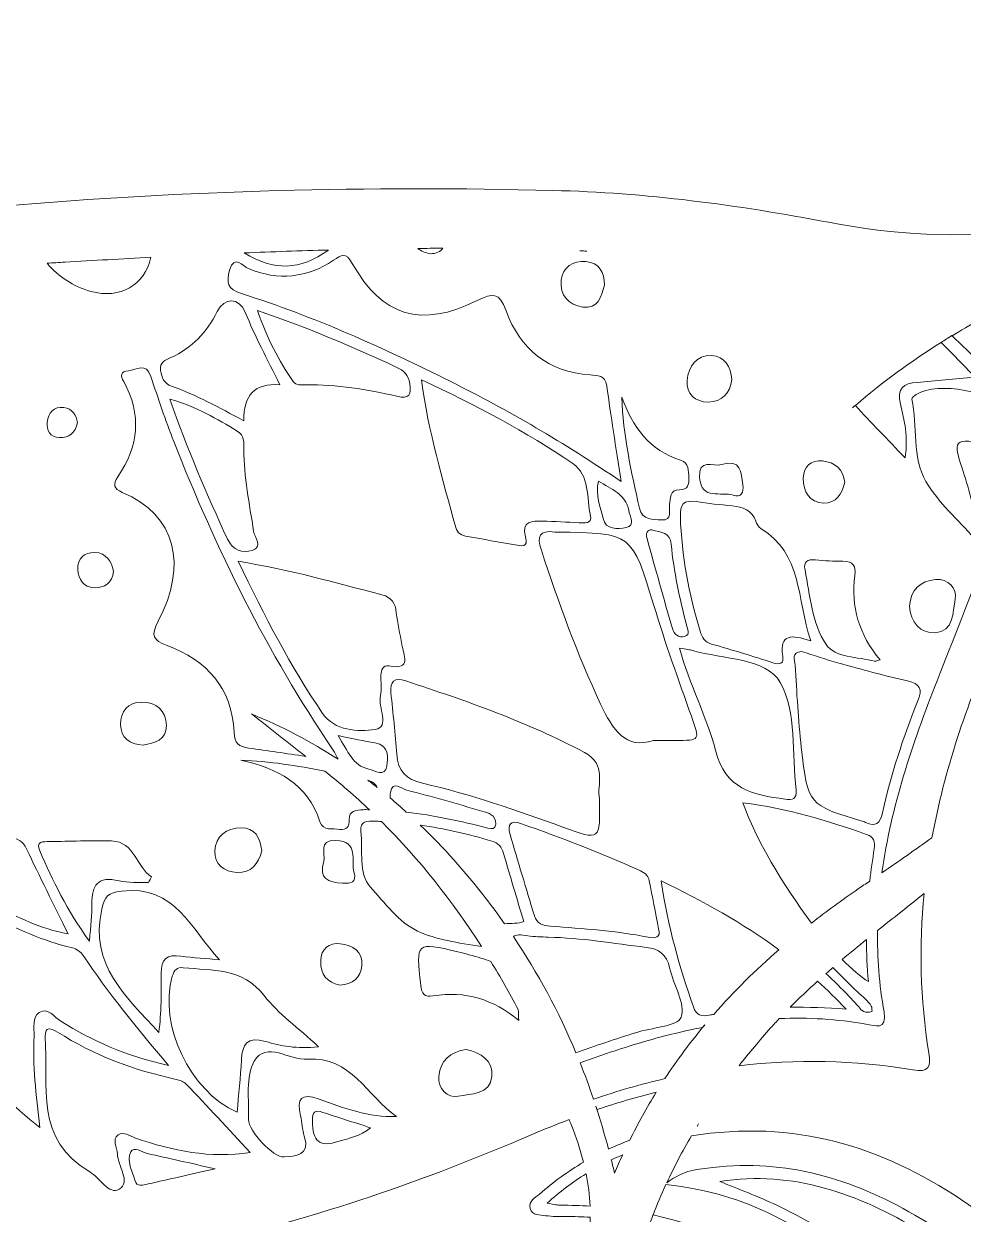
# Model space of a CAD drawing. Extents: x 196 to 3823, y -5725 to -331.
# Drawn here: x 611.5 to 823.3, y -2619.2 to -2350.9 of the extents above; entities that cross this region are included whole.
import ezdxf

# ---------------------------------------------------------------- set-up
doc = ezdxf.new("R2010")
doc.units = 0
doc.header["$MEASUREMENT"] = 0
doc.layers.add('Layer 1', color=7, linetype='Continuous')

# ---------------------------------------------------------------- blocks, each defined once
blk = doc.blocks.new('block 2')
at = {"layer": 'Layer 1', "lineweight": 0}
for points, knots in [([(1782.21, -2661.74), (1778.62, -2651.94), (1772.08, -2644.26), (1764.45, -2637.5), (1753.49, -2627.77), (1741.06, -2619.97), (1729.31, -2611.28), (1716.54, -2601.82), (1703.91, -2592.19), (1690.73, -2583.27), (1669.44, -2568.87), (1649.89, -2552.15), (1629.93, -2536.03), (1614.23, -2523.34), (1599.61, -2509.29), (1584.56, -2495.8), (1559.73, -2473.53), (1534.69, -2451.53), (1506.82, -2433.03), (1480.33, -2415.45), (1451.94, -2402.34), (1420.65, -2395.85), (1398.49, -2391.28), (1376.01, -2389.99), (1353.51, -2388.98), (1301.9, -2386.65), (1250.47, -2387.48), (1199.41, -2396.71), (1186.01, -2399.14), (1172.36, -2399.3), (1158.78, -2397.41), (1142.91, -2395.19), (1128.59, -2388.51), (1114.77, -2380.99), (1084.4, -2364.45), (1052.73, -2353.13), (1017.67, -2351.89), (988.77, -2350.86), (960.42, -2353.4), (932.48, -2360.7), (913.22, -2365.73), (895.95, -2375.5), (878.46, -2384.52), (851.19, -2398.56), (822.76, -2401.32), (792.99, -2395.61), (772.47, -2391.67), (751.73, -2388.93), (730.85, -2388.42), (689.4, -2387.41), (647.97, -2388.37), (606.61, -2392), (566.26, -2395.55), (529.57, -2408.93), (495.9, -2431.27), (467.9, -2449.87), (442.56, -2471.74), (417.55, -2494.05), (402.59, -2507.41), (388.11, -2521.38), (372.54, -2533.98), (361.39, -2542.99), (350.67, -2552.53), (338.94, -2560.93), (324.3, -2571.42), (310.09, -2582.53), (295.39, -2592.95), (285.33, -2600.1), (275.52, -2607.59), (265.46, -2614.75), (255.29, -2621.99), (245.76, -2630.15), (236.02, -2637.99), (230.18, -2642.7), (224.88, -2648.01), (221.16, -2654.58), (211.5, -2671.59), (213.55, -2690.66), (233.28, -2701.18), (240.5, -2705.05), (248.11, -2707.77), (256.11, -2709.39), (259.7, -2710.11), (261.43, -2711.43), (260.96, -2715.55), (260.46, -2720.14), (260.41, -2724.87), (261.5, -2729.43), (269.43, -2762.49), (289.51, -2783.9), (322.55, -2792.77), (326.07, -2793.71), (329.6, -2794.58), (333.16, -2795.32), (347.93, -2798.34), (356.26, -2807.78), (360.37, -2821.85), (364.66, -2836.53), (372.95, -2848.77), (384.17, -2859.08), (402.93, -2876.34), (423.7, -2890.84), (445.45, -2903.99), (456, -2910.39), (467.26, -2915.2), (479.4, -2917.71), (486.9, -2919.27), (494.59, -2920.41), (502.09, -2918.62), (511.41, -2916.39), (520.46, -2913.1), (529.39, -2909.5), (542.86, -2904.05), (555.02, -2906.11), (565.46, -2916.46), (573.71, -2924.65), (580.46, -2934.17), (586.98, -2943.68), (593.37, -2952.99), (601.26, -2960.59), (609.49, -2967.99), (613.24, -2971.37), (616.39, -2975.34), (621.33, -2977.54), (632.81, -2982.65), (644.17, -2988.07), (655.3, -2993.88), (666.98, -2999.96), (677.65, -3007.82), (686.2, -3017.72), (695.39, -3028.34), (705.34, -3037.66), (717.73, -3044.25), (721.38, -3046.19), (725.13, -3048.01), (728.94, -3049.61), (731.11, -3050.51), (731.73, -3051.3), (730.42, -3053.55), (728.03, -3057.71), (725.94, -3062.05), (723.74, -3066.32), (683.22, -3145.25), (659.49, -3228.61), (656.93, -3317.64), (656.07, -3347.31), (659.64, -3376.22), (671.16, -3403.75), (699.29, -3470.96), (752.94, -3509.02), (819.29, -3532.08), (828.26, -3535.2), (838.01, -3535.16), (846.76, -3529.89), (855.38, -3524.69), (857.23, -3514.13), (851.03, -3506.24), (848.73, -3503.32), (845.77, -3501.19), (842.64, -3499.3), (831.42, -3492.51), (820.75, -3484.91), (810.34, -3476.95), (768.62, -3445.04), (747.74, -3402.9), (748.32, -3350.32), (748.53, -3330.71), (750.86, -3311.31), (754.65, -3292.08), (763.74, -3245.95), (781.35, -3203.07), (804.21, -3162.18), (820.19, -3133.6), (839.36, -3107.14), (858.22, -3080.47), (863.74, -3072.67), (869.1, -3064.75), (875.24, -3055.85), (877.71, -3068.85), (880.09, -3080.64), (882.17, -3092.48), (886.21, -3115.47), (889.59, -3138.56), (892.46, -3161.74), (895.17, -3183.77), (897.49, -3205.84), (899.04, -3227.98), (901.1, -3257.46), (900.26, -3287.02), (900.1, -3316.52), (900, -3335.83), (900.15, -3355.17), (899.44, -3374.49), (899.18, -3381.53), (899.78, -3388.61), (899.76, -3395.7), (899.7, -3416.24), (900.53, -3436.81), (901.47, -3457.35), (902.96, -3490.15), (905.73, -3522.85), (910.12, -3555.4), (913.43, -3580.05), (917.9, -3604.44), (926.9, -3627.78), (943.65, -3671.22), (990.36, -3696.79), (1034.47, -3685.77), (1073.23, -3676.09), (1095.75, -3649.68), (1105.44, -3612.06), (1114, -3578.85), (1115.04, -3544.59), (1117.56, -3510.57), (1119.1, -3489.74), (1120.85, -3468.93), (1122.22, -3448.09), (1122.94, -3437.17), (1124.53, -3426.14), (1119.51, -3415.6), (1116.18, -3408.6), (1111.3, -3403.32), (1103.57, -3402.03), (1099.99, -3401.42), (1099.15, -3400.34), (1099.62, -3397.12), (1101.96, -3381.19), (1102.36, -3365.09), (1103.88, -3349.09), (1106.05, -3326.33), (1108.54, -3303.61), (1110.53, -3280.83), (1112.51, -3258.06), (1114.1, -3235.25), (1115.78, -3212.44), (1118.43, -3176.24), (1120.87, -3140.01), (1123.64, -3103.82), (1124.83, -3088.47), (1126.64, -3073.17), (1128.32, -3056.3), (1134.61, -3065.34), (1139.89, -3073.13), (1145.4, -3080.77), (1176.11, -3123.39), (1204.16, -3167.59), (1223.36, -3216.76), (1242.95, -3266.94), (1255.21, -3318.53), (1250.51, -3372.95), (1248.82, -3392.49), (1243.38, -3411.04), (1233.46, -3428.05), (1217.7, -3455.08), (1194.96, -3475.1), (1168.88, -3491.7), (1163.02, -3495.44), (1156.92, -3498.85), (1151.75, -3503.6), (1141.57, -3512.96), (1144.32, -3526.97), (1157.29, -3531.72), (1165.58, -3534.75), (1174.07, -3534.47), (1182.2, -3531.74), (1227.41, -3516.56), (1266.99, -3492.7), (1297.7, -3455.51), (1322.72, -3425.21), (1337.98, -3390.63), (1342.26, -3351.52), (1344.69, -3329.38), (1343.98, -3307.18), (1341.75, -3285), (1338.71, -3254.78), (1333.16, -3225.01), (1325.89, -3195.57), (1313.69, -3146.25), (1294.44, -3099.67), (1270.57, -3054.93), (1268.85, -3051.69), (1269.24, -3050.75), (1272.6, -3049.62), (1286.61, -3044.9), (1298.58, -3036.92), (1309.21, -3026.63), (1313.24, -3022.72), (1316.74, -3018.29), (1320.84, -3014.61), (1327.13, -3008.99), (1333.34, -3003.27), (1339.56, -2997.55), (1344.33, -2993.15), (1349.63, -2989.22), (1356.21, -2988.13), (1367.28, -2986.31), (1376.76, -2981.62), (1385.67, -2974.78), (1395.64, -2967.13), (1404.97, -2958.94), (1411.29, -2948.1), (1417.58, -2937.31), (1424.76, -2927.24), (1433.33, -2918.25), (1437.45, -2913.93), (1441.82, -2909.77), (1448.13, -2907.84), (1458.45, -2904.66), (1467.51, -2907.82), (1476.4, -2911.99), (1496.76, -2921.57), (1516.98, -2921.18), (1537.49, -2912.53), (1556.01, -2904.71), (1572.02, -2892.85), (1588.35, -2881.52), (1613.48, -2864.11), (1635.15, -2843.96), (1643.54, -2812.92), (1645.58, -2805.34), (1651.59, -2800.41), (1659.06, -2797.91), (1665.96, -2795.61), (1672.94, -2793.36), (1680.05, -2791.88), (1718.3, -2783.94), (1740.52, -2742.95), (1740.34, -2715.43), (1740.32, -2711.57), (1741.79, -2710.31), (1745.2, -2709.56), (1755.19, -2707.34), (1764.42, -2703.38), (1772.46, -2696.89), (1783.79, -2687.74), (1787.21, -2675.39), (1782.21, -2661.74)], [0, 0, 0, 0, 1, 1, 1, 2, 2, 2, 3, 3, 3, 4, 4, 4, 5, 5, 5, 6, 6, 6, 7, 7, 7, 8, 8, 8, 9, 9, 9, 10, 10, 10, 11, 11, 11, 12, 12, 12, 13, 13, 13, 14, 14, 14, 15, 15, 15, 16, 16, 16, 17, 17, 17, 18, 18, 18, 19, 19, 19, 20, 20, 20, 21, 21, 21, 22, 22, 22, 23, 23, 23, 24, 24, 24, 25, 25, 25, 26, 26, 26, 27, 27, 27, 28, 28, 28, 29, 29, 29, 30, 30, 30, 31, 31, 31, 32, 32, 32, 33, 33, 33, 34, 34, 34, 35, 35, 35, 36, 36, 36, 37, 37, 37, 38, 38, 38, 39, 39, 39, 40, 40, 40, 41, 41, 41, 42, 42, 42, 43, 43, 43, 44, 44, 44, 45, 45, 45, 46, 46, 46, 47, 47, 47, 48, 48, 48, 49, 49, 49, 50, 50, 50, 51, 51, 51, 52, 52, 52, 53, 53, 53, 54, 54, 54, 55, 55, 55, 56, 56, 56, 57, 57, 57, 58, 58, 58, 59, 59, 59, 60, 60, 60, 61, 61, 61, 62, 62, 62, 63, 63, 63, 64, 64, 64, 65, 65, 65, 66, 66, 66, 67, 67, 67, 68, 68, 68, 69, 69, 69, 70, 70, 70, 71, 71, 71, 72, 72, 72, 73, 73, 73, 74, 74, 74, 75, 75, 75, 76, 76, 76, 77, 77, 77, 78, 78, 78, 79, 79, 79, 80, 80, 80, 81, 81, 81, 82, 82, 82, 83, 83, 83, 84, 84, 84, 85, 85, 85, 86, 86, 86, 87, 87, 87, 88, 88, 88, 89, 89, 89, 90, 90, 90, 91, 91, 91, 92, 92, 92, 93, 93, 93, 94, 94, 94, 95, 95, 95, 96, 96, 96, 97, 97, 97, 98, 98, 98, 99, 99, 99, 100, 100, 100, 101, 101, 101, 102, 102, 102, 103, 103, 103, 104, 104, 104, 105, 105, 105, 106, 106, 106, 107, 107, 107, 108, 108, 108, 109, 109, 109, 110, 110, 110, 111, 111, 111, 112, 112, 112, 112]), ([(620.79, -2404.59), (627.24, -2404.21), (633.71, -2403.84), (640.17, -2403.5), (638.83, -2409.76), (633.27, -2413), (626.62, -2411.17), (622.67, -2410.08), (619.44, -2407.88), (616.79, -2404.84), (618.12, -2404.75), (619.46, -2404.66), (620.79, -2404.59)], [0, 0, 0, 0, 1, 1, 1, 2, 2, 2, 3, 3, 3, 4, 4, 4, 4]), ([(657.94, -2406.42), (659.02, -2402.66), (660.91, -2405.53), (662.18, -2406.05), (668.96, -2408.83), (675.34, -2408.14), (681.39, -2404.17), (683.15, -2403.01), (684.11, -2402.24), (685.61, -2404.89), (692.34, -2416.87), (701.1, -2419.51), (713.76, -2413.25), (717.32, -2411.49), (718.74, -2411.33), (720.27, -2415.53), (723.42, -2424.18), (729.76, -2429.31), (739.22, -2430.02), (740.93, -2430.16), (742.64, -2429.95), (742.98, -2432.48), (743.9, -2439.28), (745, -2446.05), (746.21, -2454.04), (733.26, -2445.24), (720.78, -2437.98), (707.83, -2431.51), (692.54, -2423.86), (676.98, -2416.85), (660.66, -2411.69), (657.43, -2410.67), (657.16, -2409.1), (657.94, -2406.42)], [0, 0, 0, 0, 1, 1, 1, 2, 2, 2, 3, 3, 3, 4, 4, 4, 5, 5, 5, 6, 6, 6, 7, 7, 7, 8, 8, 8, 9, 9, 9, 10, 10, 10, 11, 11, 11, 11]), ([(680.26, -2401.85), (673.68, -2406.47), (668.04, -2406.63), (661.23, -2402.51), (667.57, -2402.24), (673.92, -2402.02), (680.26, -2401.85)], [0, 0, 0, 0, 1, 1, 1, 2, 2, 2, 2]), ([(706.03, -2401.46), (705.46, -2402.21), (704.56, -2402.67), (703.22, -2402.7), (702.07, -2402.51), (701.08, -2402.12), (700.37, -2401.49), (702.26, -2401.48), (704.14, -2401.46), (706.03, -2401.46)], [0, 0, 0, 0, 1, 1, 1, 2, 2, 2, 3, 3, 3, 3]), ([(737, -2402.03), (737.48, -2402.05), (737.96, -2402.08), (738.45, -2402.1), (737.94, -2402.08), (737.44, -2402.06), (736.94, -2402.04), (736.96, -2402.03), (736.98, -2402.03), (737, -2402.03)], [0, 0, 0, 0, 1, 1, 1, 2, 2, 2, 3, 3, 3, 3]), ([(844.06, -2409.09), (845.4, -2408.49), (846.73, -2407.9), (848.08, -2407.33), (851.78, -2405.78), (855.45, -2404.21), (859.13, -2402.61), (864.01, -2407.99), (868.47, -2413.75), (873.55, -2418.96), (889.57, -2435.44), (907.28, -2449.51), (926.85, -2461.43), (948.85, -2474.83), (970.78, -2488.37), (988.86, -2507.09), (991.98, -2510.33), (994.9, -2513.74), (997.77, -2517.2), (999.35, -2519.11), (1000.51, -2519.44), (1002.21, -2517.3), (1020, -2495), (1043.39, -2479.59), (1067.39, -2465.1), (1087.3, -2453.08), (1106.16, -2439.77), (1122.48, -2423.14), (1128.76, -2416.75), (1134.8, -2410.13), (1140.82, -2403.48), (1141.8, -2403.91), (1142.79, -2404.34), (1143.77, -2404.78), (1147.95, -2406.62), (1152.09, -2408.5), (1156.17, -2410.46), (1157.43, -2415.06), (1158.47, -2419.71), (1159.04, -2424.48), (1161.63, -2446.37), (1170.13, -2466.45), (1177.85, -2486.78), (1183.62, -2501.94), (1190.07, -2516.87), (1193.42, -2532.86), (1194.01, -2535.66), (1194.52, -2538.45), (1194.92, -2541.25), (1191.62, -2538.83), (1188.32, -2536.42), (1185.01, -2534.02), (1184.57, -2533.7), (1184.13, -2533.38), (1183.69, -2533.06), (1181.74, -2522.76), (1178.69, -2512.61), (1174.59, -2502.64), (1163.02, -2474.5), (1152.27, -2446.16), (1146.2, -2416.24), (1146.01, -2415.33), (1145.76, -2414.47), (1144.86, -2414.27), (1143.9, -2414.06), (1143.36, -2414.83), (1142.87, -2415.6), (1134.03, -2429.51), (1121.85, -2440.18), (1109.24, -2450.45), (1090.43, -2465.77), (1069.54, -2478.03), (1049.41, -2491.42), (1029.74, -2504.49), (1012.89, -2520.36), (1001.47, -2541.4), (1001.08, -2542.13), (1000.67, -2542.93), (999.37, -2542.71), (992.38, -2529.59), (983.08, -2518.12), (972.04, -2507.99), (957.69, -2494.8), (940.8, -2485.26), (924.66, -2474.62), (899.96, -2458.31), (875.76, -2441.38), (857.81, -2417.19), (857.06, -2416.18), (856.81, -2414.52), (854.9, -2414.49), (854.67, -2414.88), (854.31, -2415.26), (854.2, -2415.71), (848.27, -2441.12), (841.07, -2466.13), (830.43, -2490.07), (824.01, -2504.53), (819.07, -2519.26), (816.3, -2534.33), (812.58, -2537), (808.82, -2539.61), (805.03, -2542.2), (807.06, -2527.44), (811.86, -2513.13), (817.45, -2498.92), (824.78, -2480.29), (832.47, -2461.78), (837.71, -2442.38), (839.56, -2435.51), (840.52, -2428.49), (841.45, -2421.49), (842.01, -2417.26), (842.93, -2413.15), (844.06, -2409.1), (843.67, -2409.27), (843.28, -2409.43), (842.9, -2409.61), (843.27, -2409.43), (843.67, -2409.27), (844.06, -2409.09)], [0, 0, 0, 0, 1, 1, 1, 2, 2, 2, 3, 3, 3, 4, 4, 4, 5, 5, 5, 6, 6, 6, 7, 7, 7, 8, 8, 8, 9, 9, 9, 10, 10, 10, 11, 11, 11, 12, 12, 12, 13, 13, 13, 14, 14, 14, 15, 15, 15, 16, 16, 16, 17, 17, 17, 18, 18, 18, 19, 19, 19, 20, 20, 20, 21, 21, 21, 22, 22, 22, 23, 23, 23, 24, 24, 24, 25, 25, 25, 26, 26, 26, 27, 27, 27, 28, 28, 28, 29, 29, 29, 30, 30, 30, 31, 31, 31, 32, 32, 32, 33, 33, 33, 34, 34, 34, 35, 35, 35, 36, 36, 36, 37, 37, 37, 38, 38, 38, 39, 39, 39, 40, 40, 40, 40]), ([(732.72, -2408.64), (733.09, -2405.73), (735.35, -2404.21), (738.25, -2404.45), (741.38, -2404.72), (742.46, -2406.95), (742.44, -2409.74), (741.77, -2412.47), (740.93, -2415.18), (737.6, -2414.72), (734.38, -2414.27), (732.3, -2412.02), (732.72, -2408.64)], [0, 0, 0, 0, 1, 1, 1, 2, 2, 2, 3, 3, 3, 4, 4, 4, 4]), ([(644.71, -2426.11), (649.47, -2423.93), (652.81, -2420.41), (655.14, -2415.73), (656.76, -2412.45), (660.05, -2412.44), (661.46, -2415.89), (663.68, -2421.3), (666.42, -2426.46), (669.28, -2432.21), (663.53, -2431.81), (661.06, -2434.62), (661.16, -2440.32), (655.45, -2437.38), (650.4, -2434.45), (644.88, -2432.56), (643.11, -2431.96), (642.67, -2430.59), (642.38, -2429), (642.04, -2427.1), (643.49, -2426.68), (644.71, -2426.11)], [0, 0, 0, 0, 1, 1, 1, 2, 2, 2, 3, 3, 3, 4, 4, 4, 5, 5, 5, 6, 6, 6, 7, 7, 7, 7]), ([(799.01, -2436.86), (799.02, -2436.87), (799.02, -2436.87), (799.03, -2436.88), (805.13, -2431.64), (811.61, -2426.93), (818.39, -2422.67), (819.2, -2422.16), (820, -2421.64), (820.81, -2421.14), (820.82, -2421.15), (820.82, -2421.15), (820.83, -2421.16), (824.8, -2418.74), (828.86, -2416.48), (833.02, -2414.35), (834.6, -2420.66), (835.55, -2427.07), (834.15, -2434.11), (829.47, -2429.56), (825.14, -2425.33), (820.83, -2421.16), (820.02, -2421.65), (819.2, -2422.16), (818.39, -2422.67), (820.79, -2425.12), (823.27, -2427.67), (826, -2430.46), (821.27, -2430.91), (817.13, -2431.34), (812.99, -2431.68), (809.85, -2431.94), (808.35, -2432.99), (809.21, -2436.6), (810.07, -2440.23), (810.99, -2443.95), (810.25, -2448.73), (806.29, -2444.48), (802.48, -2440.74), (799.03, -2436.88), (798.81, -2437.06), (798.58, -2437.25), (798.36, -2437.44), (798.58, -2437.24), (798.79, -2437.05), (799.01, -2436.86)], [0, 0, 0, 0, 1, 1, 1, 2, 2, 2, 3, 3, 3, 4, 4, 4, 5, 5, 5, 6, 6, 6, 7, 7, 7, 8, 8, 8, 9, 9, 9, 10, 10, 10, 11, 11, 11, 12, 12, 12, 13, 13, 13, 14, 14, 14, 15, 15, 15, 15]), ([(695.64, -2434.81), (688.91, -2433.26), (682.1, -2432.14), (675.15, -2432.24), (674.13, -2432.25), (672.96, -2432.44), (672.27, -2431.47), (669.02, -2426.77), (666.37, -2421.78), (664.21, -2415.48), (675.71, -2419.35), (685.63, -2423.73), (695.51, -2428.22), (697.22, -2429), (698.28, -2430.02), (698.56, -2431.99), (698.91, -2434.45), (698.54, -2435.48), (695.64, -2434.81)], [0, 0, 0, 0, 1, 1, 1, 2, 2, 2, 3, 3, 3, 4, 4, 4, 5, 5, 5, 6, 6, 6, 6]), ([(766.62, -2425.66), (769.59, -2425.79), (770.94, -2428.09), (771.2, -2431.07), (770.82, -2434.16), (768.92, -2436.11), (765.85, -2436.12), (762.98, -2436.14), (760.86, -2434.31), (761.12, -2431.23), (761.39, -2428.08), (763.14, -2425.51), (766.62, -2425.66)], [0, 0, 0, 0, 1, 1, 1, 2, 2, 2, 3, 3, 3, 4, 4, 4, 4]), ([(645.36, -2445.01), (654.95, -2469.32), (666.41, -2492.67), (681.15, -2514.33), (681.55, -2514.92), (681.85, -2515.58), (682.4, -2516.65), (676.32, -2512.69), (669.84, -2509.25), (662.88, -2506.43), (666.97, -2509.61), (671, -2512.87), (675.12, -2516), (670.68, -2515.32), (666.5, -2514.68), (662.31, -2514.13), (660.02, -2513.83), (659.05, -2512.99), (658.95, -2510.58), (658.53, -2500.56), (652.85, -2494.36), (643.86, -2490.99), (640.62, -2489.78), (640.15, -2488.77), (641.85, -2485.54), (648.51, -2472.82), (645.9, -2461.61), (633.73, -2456.48), (631.79, -2455.66), (631.58, -2454.67), (632.76, -2452.94), (637.42, -2446.08), (638.21, -2438.92), (634.06, -2431.51), (633.3, -2430.15), (633.35, -2429.25), (635.14, -2429.06), (636.98, -2428.88), (639.13, -2427.06), (640.2, -2430.36), (641.82, -2435.28), (643.47, -2440.19), (645.36, -2445.01)], [0, 0, 0, 0, 1, 1, 1, 2, 2, 2, 3, 3, 3, 4, 4, 4, 5, 5, 5, 6, 6, 6, 7, 7, 7, 8, 8, 8, 9, 9, 9, 10, 10, 10, 11, 11, 11, 12, 12, 12, 13, 13, 13, 14, 14, 14, 14]), ([(736.74, -2463.31), (733.98, -2463.21), (731.23, -2462.99), (728.47, -2462.95), (726.14, -2462.92), (723.68, -2462.9), (724.68, -2466.53), (725.34, -2468.96), (723.67, -2468.56), (722.29, -2468.32), (718.73, -2467.71), (715.17, -2467.02), (711.6, -2466.43), (710.29, -2466.22), (709.29, -2465.73), (708.92, -2464.39), (706.02, -2453.66), (702.81, -2442.99), (701.18, -2431.12), (713.55, -2436.82), (724.77, -2442.82), (735.3, -2449.98), (739.2, -2452.62), (738.41, -2457.74), (739.32, -2461.83), (739.7, -2463.58), (737.9, -2463.35), (736.74, -2463.31)], [0, 0, 0, 0, 1, 1, 1, 2, 2, 2, 3, 3, 3, 4, 4, 4, 5, 5, 5, 6, 6, 6, 7, 7, 7, 8, 8, 8, 9, 9, 9, 9]), ([(834.52, -2444.54), (833.46, -2447.26), (831.32, -2445.91), (829.67, -2445.65), (820.81, -2444.25), (820.85, -2444.19), (823.55, -2452.52), (825.02, -2457.07), (826.46, -2461.64), (825.88, -2466.85), (822.17, -2462.61), (817.7, -2458.8), (814.93, -2454), (811.75, -2448.48), (813.1, -2441.61), (811.78, -2435.45), (811.73, -2435.18), (812.35, -2434.68), (812.75, -2434.43), (817.8, -2431.31), (829.95, -2433.76), (833.83, -2438.36), (835.59, -2440.46), (835.39, -2442.35), (834.52, -2444.54)], [0, 0, 0, 0, 1, 1, 1, 2, 2, 2, 3, 3, 3, 4, 4, 4, 5, 5, 5, 6, 6, 6, 7, 7, 7, 8, 8, 8, 8]), ([(663.36, -2465.22), (663.58, -2466.67), (665.53, -2468.82), (663, -2469.58), (660.92, -2470.2), (658.66, -2469.58), (657.46, -2467), (652.81, -2456.99), (648.49, -2446.87), (644.44, -2435.44), (650.61, -2437.17), (655.12, -2439.96), (659.67, -2442.65), (661.3, -2443.6), (661.18, -2445.2), (661.17, -2446.75), (661.13, -2453), (662.42, -2459.08), (663.36, -2465.22)], [0, 0, 0, 0, 1, 1, 1, 2, 2, 2, 3, 3, 3, 4, 4, 4, 5, 5, 5, 6, 6, 6, 6]), ([(759.64, -2449.25), (761.54, -2449.85), (761.4, -2451.59), (761.48, -2453.14), (761.56, -2454.65), (761.34, -2455.89), (759.37, -2455.91), (757.06, -2455.92), (757.35, -2457.73), (757.12, -2459.24), (756.91, -2460.58), (757.93, -2462.83), (755.33, -2462.69), (753.4, -2462.58), (750.98, -2462.86), (750.35, -2460.04), (748.48, -2451.82), (746.72, -2443.56), (746.34, -2435), (748.86, -2441.67), (752.53, -2447.02), (759.64, -2449.25)], [0, 0, 0, 0, 1, 1, 1, 2, 2, 2, 3, 3, 3, 4, 4, 4, 5, 5, 5, 6, 6, 6, 7, 7, 7, 7]), ([(616.81, -2440.62), (617.05, -2438.58), (618.25, -2437.04), (620.58, -2437.35), (622.54, -2437.6), (623.33, -2439.11), (623.66, -2440.75), (623.11, -2443.08), (621.73, -2444.23), (619.61, -2444.14), (617.48, -2444.06), (616.59, -2442.5), (616.81, -2440.62)], [0, 0, 0, 0, 1, 1, 1, 2, 2, 2, 3, 3, 3, 4, 4, 4, 4]), ([(773.64, -2454.76), (773.92, -2456.6), (773.26, -2457.68), (771.5, -2457.1), (768.78, -2456.21), (764.31, -2458.41), (763.9, -2453.12), (763.54, -2448.67), (767.04, -2450.77), (768.82, -2450.22), (773.34, -2448.81), (773.23, -2451.99), (773.64, -2454.76)], [0, 0, 0, 0, 1, 1, 1, 2, 2, 2, 3, 3, 3, 4, 4, 4, 4]), ([(791.63, -2449.4), (794.41, -2449.67), (796.33, -2451.26), (796.66, -2454.25), (796.03, -2456.82), (794.63, -2458.99), (791.93, -2458.89), (788.7, -2458.78), (787.23, -2456.37), (787.29, -2453.27), (787.34, -2450.56), (789.06, -2449.14), (791.63, -2449.4)], [0, 0, 0, 0, 1, 1, 1, 2, 2, 2, 3, 3, 3, 4, 4, 4, 4]), ([(747.92, -2460.56), (748.13, -2461.82), (749.66, -2463.92), (747.32, -2464.39), (745.52, -2464.75), (742.73, -2465), (742.15, -2462.34), (741.6, -2459.75), (740.34, -2457.16), (741.1, -2453.92), (743.98, -2455.79), (747.27, -2456.83), (747.92, -2460.56)], [0, 0, 0, 0, 1, 1, 1, 2, 2, 2, 3, 3, 3, 4, 4, 4, 4]), ([(776.57, -2462.94), (776.8, -2463.56), (777.19, -2464.3), (777.73, -2464.63), (787.04, -2470.22), (785.8, -2480.41), (788.96, -2489.95), (784.61, -2488.46), (781.85, -2488.41), (782.66, -2493.39), (782.93, -2495.03), (782.04, -2495.39), (780.44, -2494.88), (775.87, -2493.39), (771.25, -2492.01), (766.63, -2490.67), (765.09, -2490.23), (764.42, -2489.16), (764.02, -2487.78), (761.49, -2479.34), (759.86, -2470.75), (759.57, -2461.91), (759.48, -2459.25), (760.26, -2458.07), (763.1, -2458.56), (765.81, -2459.02), (768.57, -2459.22), (771.3, -2459.52), (773.64, -2459.77), (775.66, -2460.44), (776.57, -2462.94)], [0, 0, 0, 0, 1, 1, 1, 2, 2, 2, 3, 3, 3, 4, 4, 4, 5, 5, 5, 6, 6, 6, 7, 7, 7, 8, 8, 8, 9, 9, 9, 10, 10, 10, 10]), ([(753.6, -2482.01), (756.15, -2490.41), (759.13, -2498.67), (762.05, -2506.95), (764, -2512.45), (764.11, -2512.41), (758.34, -2512.38), (757.13, -2512.37), (755.92, -2512.37), (753.54, -2512.37), (747.25, -2514.58), (744.32, -2509.99), (741.59, -2504.18), (736.29, -2492.94), (732.12, -2481.31), (728.23, -2469.53), (727.18, -2466.31), (727.72, -2464.94), (731.25, -2465.43), (731.42, -2465.45), (731.6, -2465.45), (731.77, -2465.45), (748.75, -2465.61), (748.63, -2465.65), (753.6, -2482.01)], [0, 0, 0, 0, 1, 1, 1, 2, 2, 2, 3, 3, 3, 4, 4, 4, 5, 5, 5, 6, 6, 6, 7, 7, 7, 8, 8, 8, 8]), ([(760.53, -2488.95), (759.23, -2489.35), (758.14, -2488.44), (757.78, -2487.19), (755.82, -2480.44), (753.94, -2473.66), (752.06, -2466.88), (751.72, -2465.68), (752.03, -2464.88), (753.13, -2464.94), (755.26, -2465.52), (757.3, -2465.51), (757.52, -2468.15), (758.06, -2474.33), (759.45, -2480.35), (760.92, -2486.35), (761.14, -2487.25), (761.99, -2488.5), (760.53, -2488.95)], [0, 0, 0, 0, 1, 1, 1, 2, 2, 2, 3, 3, 3, 4, 4, 4, 5, 5, 5, 6, 6, 6, 6]), ([(627.48, -2477.97), (624.99, -2477.9), (623.85, -2476.15), (623.73, -2473.87), (623.6, -2471.33), (625.16, -2469.96), (627.54, -2470.03), (630.21, -2470.1), (631.27, -2472.09), (631.8, -2474.24), (631.45, -2477), (629.76, -2478.02), (627.48, -2477.97)], [0, 0, 0, 0, 1, 1, 1, 2, 2, 2, 3, 3, 3, 4, 4, 4, 4]), ([(692.3, -2479.57), (694.53, -2480.15), (695.3, -2481.47), (695.53, -2483.6), (695.79, -2485.99), (696.4, -2488.35), (696.76, -2490.73), (697.14, -2493.13), (699.18, -2496.58), (693.81, -2495.61), (692.51, -2495.37), (692.1, -2496.55), (692.06, -2497.65), (692.01, -2499.21), (692.29, -2500.83), (691.96, -2502.3), (691.34, -2504.94), (694.2, -2509.4), (690.76, -2509.92), (686.9, -2510.52), (681.58, -2510.21), (678.92, -2506.31), (671.74, -2495.78), (665.88, -2484.48), (659.89, -2472), (671.72, -2473.96), (681.99, -2476.88), (692.3, -2479.57)], [0, 0, 0, 0, 1, 1, 1, 2, 2, 2, 3, 3, 3, 4, 4, 4, 5, 5, 5, 6, 6, 6, 7, 7, 7, 8, 8, 8, 9, 9, 9, 9]), ([(804.62, -2494.23), (803.68, -2494.48), (803.5, -2494.59), (803.36, -2494.55), (799.56, -2493.54), (794.43, -2493.77), (792.42, -2490.73), (789.23, -2485.93), (788.84, -2479.69), (787.68, -2473.95), (787.3, -2472.12), (788.22, -2471.51), (790.02, -2471.7), (792.08, -2471.92), (794.16, -2472.04), (796.22, -2471.99), (798.62, -2471.93), (799.17, -2473.12), (798.9, -2475.22), (798.03, -2482.24), (799.79, -2488.55), (804.62, -2494.23)], [0, 0, 0, 0, 1, 1, 1, 2, 2, 2, 3, 3, 3, 4, 4, 4, 5, 5, 5, 6, 6, 6, 7, 7, 7, 7]), ([(811.24, -2482.07), (811.49, -2478.46), (813.73, -2476.43), (817.1, -2476.12), (819.93, -2475.85), (822.03, -2478.13), (821.54, -2480.58), (820.98, -2483.41), (821.24, -2487.88), (817.02, -2488.12), (813.68, -2488.31), (811.45, -2485.83), (811.24, -2482.07)], [0, 0, 0, 0, 1, 1, 1, 2, 2, 2, 3, 3, 3, 4, 4, 4, 4]), ([(785.66, -2523.59), (785.92, -2525.67), (784.8, -2525.82), (783.18, -2525.62), (776, -2524.7), (769.67, -2523.39), (767.46, -2514.58), (765.57, -2506.99), (761.62, -2499.96), (759.38, -2491.56), (761, -2491.87), (761.68, -2491.93), (762.32, -2492.12), (769.22, -2494.12), (778.98, -2493.8), (782.1, -2499.33), (785.85, -2505.97), (784.67, -2515.38), (785.66, -2523.59)], [0, 0, 0, 0, 1, 1, 1, 2, 2, 2, 3, 3, 3, 4, 4, 4, 5, 5, 5, 6, 6, 6, 6]), ([(795.28, -2494.96), (800.41, -2496.37), (805.56, -2497.78), (810.75, -2498.98), (813.64, -2499.65), (814.23, -2500.74), (813.07, -2503.62), (809.78, -2511.75), (807.05, -2520.09), (805.14, -2528.68), (804.62, -2531.06), (803.64, -2531.99), (801.3, -2530.86), (801.14, -2530.78), (800.97, -2530.73), (800.81, -2530.68), (788.4, -2526.93), (788.31, -2526.94), (786.84, -2513.93), (786.16, -2507.78), (785.82, -2501.59), (785.44, -2495.4), (785.37, -2494.28), (784.54, -2492.47), (786.87, -2492.35), (789.69, -2493.22), (792.46, -2494.19), (795.28, -2494.96)], [0, 0, 0, 0, 1, 1, 1, 2, 2, 2, 3, 3, 3, 4, 4, 4, 5, 5, 5, 6, 6, 6, 7, 7, 7, 8, 8, 8, 9, 9, 9, 9]), ([(737.94, -2515.11), (743.15, -2517.88), (740.72, -2522.21), (741.31, -2525.61), (741.54, -2535.01), (741.53, -2535.04), (733.06, -2531.93), (722.69, -2528.13), (712.23, -2524.55), (701.46, -2522.04), (697.66, -2521.14), (695.9, -2519.31), (695.64, -2515.52), (695.32, -2510.88), (694.76, -2506.25), (694.32, -2501.62), (694.1, -2499.1), (695.04, -2498.11), (697.64, -2498.97), (711.41, -2503.51), (725.08, -2508.22), (737.94, -2515.11)], [0, 0, 0, 0, 1, 1, 1, 2, 2, 2, 3, 3, 3, 4, 4, 4, 5, 5, 5, 6, 6, 6, 7, 7, 7, 7]), ([(638.44, -2513.44), (635.4, -2513.29), (633.36, -2511.82), (633.37, -2508.79), (633.37, -2505.97), (635.01, -2503.8), (638.04, -2503.74), (641.42, -2503.68), (643.64, -2505.66), (643.68, -2509.03), (643.72, -2512.26), (641.06, -2513.04), (638.44, -2513.44)], [0, 0, 0, 0, 1, 1, 1, 2, 2, 2, 3, 3, 3, 4, 4, 4, 4]), ([(690.72, -2512.95), (694, -2513.48), (693.69, -2516.31), (693.38, -2518.16), (692.95, -2520.82), (690.71, -2519.1), (689.3, -2518.83), (685.59, -2518.12), (684.73, -2514.76), (682.39, -2511.31), (685.8, -2511.99), (688.25, -2512.54), (690.72, -2512.95)], [0, 0, 0, 0, 1, 1, 1, 2, 2, 2, 3, 3, 3, 4, 4, 4, 4]), ([(689.49, -2528.05), (689, -2528), (688.5, -2527.94), (688.1, -2528), (686.54, -2528.22), (684.85, -2528.01), (684.89, -2530.31), (684.91, -2531.76), (684.39, -2532.72), (682.79, -2532.43), (681.2, -2532.14), (679.04, -2532.93), (678.32, -2530.74), (675.49, -2522.13), (668.71, -2518.66), (660.49, -2516.84), (666.93, -2517.08), (673.19, -2518.08), (679.4, -2519.31), (682.94, -2522.1), (686.29, -2525.02), (689.49, -2528.05)], [0, 0, 0, 0, 1, 1, 1, 2, 2, 2, 3, 3, 3, 4, 4, 4, 5, 5, 5, 6, 6, 6, 7, 7, 7, 7]), ([(689.09, -2521.34), (690.22, -2521.65), (690.88, -2522.25), (691.25, -2523.01), (690.53, -2522.44), (689.81, -2521.89), (689.09, -2521.34)], [0, 0, 0, 0, 1, 1, 1, 2, 2, 2, 2]), ([(697.87, -2523.6), (703.55, -2525.01), (709.18, -2526.68), (714.8, -2528.33), (716.26, -2528.76), (717.95, -2529.07), (717.98, -2531.29), (717.84, -2532.36), (717.07, -2532.4), (716.15, -2532.15), (710.09, -2530.57), (703.99, -2529.29), (697.78, -2528.53), (696.58, -2527.44), (695.36, -2526.39), (694.13, -2525.35), (694.11, -2524.93), (694.13, -2524.51), (694.2, -2524.11), (694.71, -2521.31), (696.77, -2523.32), (697.87, -2523.6)], [0, 0, 0, 0, 1, 1, 1, 2, 2, 2, 3, 3, 3, 4, 4, 4, 5, 5, 5, 6, 6, 6, 7, 7, 7, 7]), ([(605, -2549.56), (599.31, -2546.67), (599.2, -2546.68), (598.09, -2553.15), (596.6, -2561.82), (596.32, -2570.6), (595.79, -2580.44), (589.61, -2574.35), (584.86, -2568.23), (580.57, -2561.74), (580.16, -2561.12), (580.31, -2560.05), (580.39, -2559.21), (581.36, -2549.38), (583.61, -2539.86), (587.06, -2530.6), (587.98, -2528.15), (588.91, -2527.31), (591.54, -2528.74), (596.73, -2531.54), (602.34, -2533.26), (608.18, -2534.12), (610.02, -2534.4), (611.31, -2535.05), (612.17, -2536.86), (615.11, -2543.07), (618.19, -2549.21), (621.51, -2555.95), (615.26, -2554.92), (610.14, -2552.18), (605, -2549.56)], [0, 0, 0, 0, 1, 1, 1, 2, 2, 2, 3, 3, 3, 4, 4, 4, 5, 5, 5, 6, 6, 6, 7, 7, 7, 8, 8, 8, 9, 9, 9, 10, 10, 10, 10]), ([(802.3, -2544.08), (801.42, -2544.68), (800.53, -2545.27), (799.66, -2545.87), (796.05, -2548.34), (792.56, -2550.9), (789.15, -2553.55), (782.75, -2545.06), (776.45, -2534.4), (773.66, -2526.43), (783.68, -2527.64), (792.65, -2530.51), (801.57, -2533.56), (803.18, -2534.12), (803.55, -2535.22), (803.29, -2536.79), (802.9, -2539.22), (802.57, -2541.64), (802.3, -2544.08)], [0, 0, 0, 0, 1, 1, 1, 2, 2, 2, 3, 3, 3, 4, 4, 4, 5, 5, 5, 6, 6, 6, 6]), ([(660.52, -2532.08), (663.63, -2532.05), (664.88, -2534.32), (665.18, -2537.22), (664.5, -2540.21), (662.83, -2542.31), (659.6, -2542.15), (656.76, -2542), (654.48, -2540.3), (654.61, -2537.31), (654.76, -2533.93), (657.29, -2532.11), (660.52, -2532.08)], [0, 0, 0, 0, 1, 1, 1, 2, 2, 2, 3, 3, 3, 4, 4, 4, 4]), ([(689.63, -2545.36), (686.95, -2542.42), (688.05, -2537.11), (687.52, -2532.85), (687.24, -2530.46), (689.09, -2530.56), (690.63, -2530.59), (691.15, -2530.61), (691.66, -2530.64), (692.17, -2530.66), (692.17, -2530.66), (692.18, -2530.66), (692.18, -2530.66), (700.83, -2539.26), (708.24, -2548.72), (714.73, -2558.86), (709.42, -2557.98), (704.54, -2557.34), (700.29, -2555.35), (696.14, -2553.4), (692.86, -2548.92), (689.63, -2545.36)], [0, 0, 0, 0, 1, 1, 1, 2, 2, 2, 3, 3, 3, 4, 4, 4, 5, 5, 5, 6, 6, 6, 7, 7, 7, 7]), ([(724.26, -2553.22), (723.13, -2553.72), (721.35, -2553.57), (719.95, -2553.73), (718.54, -2551.73), (717.09, -2549.76), (715.59, -2547.83), (711.03, -2541.97), (706.16, -2536.49), (700.94, -2531.46), (706.37, -2532.24), (711.74, -2533.49), (717.03, -2535.08), (718.55, -2535.53), (719.29, -2536.43), (719.71, -2537.87), (721.2, -2542.97), (722.73, -2548.05), (724.26, -2553.22)], [0, 0, 0, 0, 1, 1, 1, 2, 2, 2, 3, 3, 3, 4, 4, 4, 5, 5, 5, 6, 6, 6, 6]), ([(750.15, -2541.59), (751.27, -2542.1), (752.3, -2542.67), (752.56, -2544.05), (753.23, -2547.6), (753.94, -2551.15), (754.67, -2554.86), (755.23, -2556.9), (753.89, -2557.04), (752.35, -2556.73), (745.05, -2555.31), (737.65, -2554.82), (730.27, -2554.26), (728.59, -2554.13), (727.19, -2553.68), (726.65, -2551.91), (724.81, -2545.82), (722.99, -2539.72), (721.2, -2533.59), (720.53, -2531.31), (721.17, -2530.27), (723.72, -2531.17), (732.67, -2534.28), (741.52, -2537.68), (750.15, -2541.59)], [0, 0, 0, 0, 1, 1, 1, 2, 2, 2, 3, 3, 3, 4, 4, 4, 5, 5, 5, 6, 6, 6, 7, 7, 7, 8, 8, 8, 8]), ([(640.34, -2543.1), (640.11, -2543.55), (639.89, -2543.99), (639.66, -2544.43), (637.44, -2544.32), (635.14, -2544.54), (633.02, -2544.03), (628.24, -2542.87), (626.8, -2544.98), (626.91, -2549.34), (626.97, -2551.66), (626.61, -2553.99), (626.35, -2557.64), (621.21, -2550.59), (618.08, -2543.99), (615.14, -2537.3), (614.17, -2535.09), (615.9, -2535.2), (617.33, -2535.18), (621.99, -2535.13), (626.64, -2534.91), (631.29, -2535.05), (636.68, -2535.22), (636.81, -2540.92), (640.34, -2543.1)], [0, 0, 0, 0, 1, 1, 1, 2, 2, 2, 3, 3, 3, 4, 4, 4, 5, 5, 5, 6, 6, 6, 7, 7, 7, 8, 8, 8, 8]), ([(681.85, -2534.93), (687.22, -2535.1), (685.27, -2539.46), (686.01, -2542.22), (686.6, -2544.38), (685.41, -2544.69), (683.43, -2544.56), (680.19, -2544.36), (677.93, -2543.66), (679.19, -2539.61), (679.6, -2537.86), (677.87, -2534.8), (681.85, -2534.93)], [0, 0, 0, 0, 1, 1, 1, 2, 2, 2, 3, 3, 3, 4, 4, 4, 4]), ([(655.65, -2561.83), (652.75, -2561.56), (649.83, -2561.41), (646.95, -2561), (643.85, -2560.56), (642.45, -2561.68), (642.51, -2564.87), (642.6, -2569.27), (642.54, -2573.68), (642, -2578.19), (634.66, -2570.24), (626.29, -2563.02), (629.13, -2550.4), (629.78, -2547.54), (630.48, -2546.75), (633.57, -2546.36), (645.69, -2544.85), (649.31, -2555.08), (655.65, -2561.83)], [0, 0, 0, 0, 1, 1, 1, 2, 2, 2, 3, 3, 3, 4, 4, 4, 5, 5, 5, 6, 6, 6, 6]), ([(781.8, -2559.58), (776.57, -2564.12), (771.66, -2568.94), (767.1, -2574.14), (766.77, -2574.2), (766.44, -2574.25), (766.1, -2574.31), (764.4, -2574.63), (763.19, -2574.4), (762.51, -2572.45), (759.42, -2563.53), (756.77, -2554.5), (755.26, -2544.03), (764.73, -2548.66), (773.55, -2553.53), (781.8, -2559.58)], [0, 0, 0, 0, 1, 1, 1, 2, 2, 2, 3, 3, 3, 4, 4, 4, 5, 5, 5, 5]), ([(815.6, -2582.87), (816.1, -2585.96), (815.66, -2587.26), (811.99, -2586.65), (798.71, -2584.43), (785.65, -2584.22), (772.82, -2585.7), (775.05, -2582.84), (777.42, -2580), (779.92, -2577.2), (780.56, -2576.48), (781.22, -2575.78), (781.88, -2575.07), (788.39, -2574.82), (794.89, -2575.18), (801.4, -2576.34), (803.45, -2576.7), (806.27, -2577.81), (805.51, -2573.6), (804.39, -2567.38), (803.95, -2561.27), (804.04, -2555.25), (807.52, -2552.46), (811.04, -2549.69), (814.53, -2546.91), (813.38, -2558.65), (813.63, -2570.63), (815.6, -2582.87)], [0, 0, 0, 0, 1, 1, 1, 2, 2, 2, 3, 3, 3, 4, 4, 4, 5, 5, 5, 6, 6, 6, 7, 7, 7, 8, 8, 8, 9, 9, 9, 9]), ([(613.85, -2579.03), (613.52, -2585.58), (614.31, -2592.09), (615.15, -2599.65), (608.93, -2594.71), (604.07, -2589.71), (599.33, -2584.58), (599.22, -2584.46), (599.08, -2584.3), (599.06, -2584.15), (598.05, -2573.43), (598.86, -2562.8), (600.91, -2552.25), (601.31, -2550.23), (602.8, -2551.34), (603.76, -2551.8), (609.8, -2554.77), (615.87, -2557.62), (622.49, -2559.14), (623.4, -2559.35), (624.42, -2560.07), (624.94, -2560.84), (630.46, -2569.16), (636.73, -2576.9), (644.18, -2585.64), (634.38, -2583.55), (626.98, -2580.05), (619.91, -2575.69), (618.39, -2574.75), (616.95, -2572.44), (615.02, -2573.7), (613.38, -2574.75), (613.94, -2577.18), (613.85, -2579.03)], [0, 0, 0, 0, 1, 1, 1, 2, 2, 2, 3, 3, 3, 4, 4, 4, 5, 5, 5, 6, 6, 6, 7, 7, 7, 8, 8, 8, 9, 9, 9, 10, 10, 10, 11, 11, 11, 11]), ([(721.93, -2556.61), (722.5, -2556.13), (723.6, -2556.17), (725.15, -2556.42), (726.67, -2556.67), (728.24, -2556.64), (729.79, -2556.74), (737.21, -2556.86), (744.52, -2558.17), (751.87, -2559.04), (754.74, -2559.38), (756.51, -2560.59), (757.16, -2563.65), (757.96, -2567.47), (760.86, -2571.83), (759.74, -2574.77), (758.94, -2576.91), (753.06, -2577.08), (749.48, -2578.26), (744.99, -2579.73), (740.46, -2581.15), (736.03, -2582.79), (732.15, -2573.53), (727.46, -2564.84), (721.93, -2556.61)], [0, 0, 0, 0, 1, 1, 1, 2, 2, 2, 3, 3, 3, 4, 4, 4, 5, 5, 5, 6, 6, 6, 7, 7, 7, 8, 8, 8, 8]), ([(682.9, -2558.21), (685.67, -2558.51), (688.03, -2560.02), (687.79, -2563.15), (687.59, -2565.82), (685.69, -2567.38), (682.78, -2567.56), (679.94, -2566.91), (678.36, -2565.14), (678.48, -2562.1), (678.59, -2559.33), (680.29, -2557.92), (682.9, -2558.21)], [0, 0, 0, 0, 1, 1, 1, 2, 2, 2, 3, 3, 3, 4, 4, 4, 4]), ([(703.87, -2569.97), (701.87, -2570.31), (701.23, -2569.59), (701.03, -2567.55), (699.98, -2557.78), (699.91, -2557.78), (709.42, -2560.02), (710.25, -2560.22), (711.07, -2560.47), (711.9, -2560.68), (713.89, -2561.19), (715.5, -2561.68), (716.84, -2562.22), (719, -2565.74), (721.05, -2569.35), (723, -2573.02), (723.06, -2573.8), (723.11, -2574.6), (723.14, -2575.5), (717.38, -2570.76), (711.04, -2568.76), (703.87, -2569.97)], [0, 0, 0, 0, 1, 1, 1, 2, 2, 2, 3, 3, 3, 4, 4, 4, 5, 5, 5, 6, 6, 6, 7, 7, 7, 7]), ([(796.08, -2561.77), (797.89, -2560.25), (799.72, -2558.75), (801.55, -2557.26), (801.55, -2560.38), (801.67, -2563.53), (801.97, -2566.72), (800.27, -2565.73), (798.25, -2564), (796.08, -2561.77)], [0, 0, 0, 0, 1, 1, 1, 2, 2, 2, 3, 3, 3, 3]), ([(645.02, -2565.56), (645.43, -2564.13), (646.11, -2563.46), (647.51, -2563.62), (654.05, -2564.32), (660.84, -2563.56), (665.74, -2569.91), (668.93, -2574.03), (673.37, -2577.17), (677.99, -2581.42), (673.07, -2581.99), (669.45, -2581.21), (666.04, -2580.26), (661.86, -2579.08), (660.83, -2580.8), (660.61, -2584.39), (660.39, -2588.31), (659.98, -2592.22), (659.64, -2596.19), (648.93, -2591.46), (641.89, -2576.49), (645.02, -2565.56)], [0, 0, 0, 0, 1, 1, 1, 2, 2, 2, 3, 3, 3, 4, 4, 4, 5, 5, 5, 6, 6, 6, 7, 7, 7, 7]), ([(792.4, -2564.96), (792.93, -2564.49), (793.46, -2564.03), (793.98, -2563.56), (796.3, -2566.04), (798.74, -2568.43), (801.32, -2570.7), (801.83, -2571.16), (802.26, -2571.72), (802.63, -2572.28), (802.79, -2572.52), (802.73, -2572.92), (802.79, -2573.44), (801.13, -2574.1), (800.44, -2573.21), (799.78, -2572.46), (797.44, -2569.78), (794.96, -2567.31), (792.4, -2564.96)], [0, 0, 0, 0, 1, 1, 1, 2, 2, 2, 3, 3, 3, 4, 4, 4, 5, 5, 5, 6, 6, 6, 6]), ([(796.94, -2572.96), (792.52, -2572.62), (788.34, -2572.48), (784.32, -2572.54), (786.33, -2570.52), (788.4, -2568.56), (790.5, -2566.65), (792.69, -2568.63), (794.84, -2570.72), (796.94, -2572.96)], [0, 0, 0, 0, 1, 1, 1, 2, 2, 2, 3, 3, 3, 3]), ([(636.74, -2602.02), (635.46, -2601.57), (634.01, -2600.44), (632.84, -2601.28), (631.3, -2602.39), (632.65, -2604.11), (632.66, -2605.59), (632.68, -2608.35), (635.8, -2611.86), (633.06, -2613.54), (630.74, -2614.96), (628.73, -2610.95), (626.41, -2609.63), (613.94, -2602.49), (617.06, -2590.18), (616.38, -2579.16), (616.24, -2576.78), (617.82, -2577.28), (619.13, -2578.12), (627.37, -2583.39), (636.38, -2586.7), (645.9, -2588.79), (646.71, -2588.97), (647.63, -2589.29), (648.18, -2589.87), (652.92, -2594.84), (657.59, -2599.89), (662.59, -2605.26), (653.59, -2606.67), (645.09, -2604.89), (636.74, -2602.02)], [0, 0, 0, 0, 1, 1, 1, 2, 2, 2, 3, 3, 3, 4, 4, 4, 5, 5, 5, 6, 6, 6, 7, 7, 7, 8, 8, 8, 9, 9, 9, 10, 10, 10, 10]), ([(736.97, -2585.06), (741.48, -2583.41), (746.02, -2581.87), (750.62, -2580.52), (755.2, -2579.15), (759.86, -2577.98), (764.59, -2577.08), (764.76, -2576.87), (764.94, -2576.67), (765.11, -2576.47), (761.91, -2580.31), (758.89, -2584.36), (756.08, -2588.62), (750.68, -2589.89), (745.31, -2591.43), (739.99, -2593.25), (739.05, -2590.47), (738.04, -2587.73), (736.97, -2585.06)], [0, 0, 0, 0, 1, 1, 1, 2, 2, 2, 3, 3, 3, 4, 4, 4, 5, 5, 5, 6, 6, 6, 6]), ([(678.11, -2593.25), (674.1, -2591.79), (673.02, -2593.12), (673.93, -2596.99), (674.29, -2598.5), (674.32, -2600.1), (674.79, -2601.56), (676.19, -2606.02), (672.75, -2606.03), (670.21, -2606.27), (667.82, -2606.49), (662.12, -2600.39), (662.21, -2597.86), (662.37, -2593.39), (661.49, -2588.15), (663.51, -2584.67), (666.17, -2580.05), (671.39, -2584.56), (675.53, -2584.23), (685.25, -2583.45), (688.98, -2592.53), (695.58, -2597.18), (689.34, -2597.37), (683.71, -2595.3), (678.11, -2593.25)], [0, 0, 0, 0, 1, 1, 1, 2, 2, 2, 3, 3, 3, 4, 4, 4, 5, 5, 5, 6, 6, 6, 7, 7, 7, 8, 8, 8, 8]), ([(717.07, -2588.07), (716.72, -2592.32), (712.26, -2592), (709.46, -2592.57), (707.19, -2593.05), (704.77, -2590.95), (705.09, -2588.03), (705.47, -2584.61), (707.65, -2582.52), (711.3, -2582.05), (714.55, -2582.73), (717.36, -2584.52), (717.07, -2588.07)], [0, 0, 0, 0, 1, 1, 1, 2, 2, 2, 3, 3, 3, 4, 4, 4, 4]), ([(743.37, -2604.49), (742.5, -2601.19), (741.54, -2597.96), (740.5, -2594.8), (740.59, -2595.07), (740.68, -2595.34), (740.77, -2595.61), (745.19, -2594.12), (749.65, -2592.79), (754.14, -2591.67), (752.01, -2595.13), (750.01, -2598.74), (748.16, -2602.51), (746.53, -2603.11), (744.94, -2603.76), (743.37, -2604.49)], [0, 0, 0, 0, 1, 1, 1, 2, 2, 2, 3, 3, 3, 4, 4, 4, 5, 5, 5, 5]), ([(689.72, -2599.69), (687.27, -2601.65), (684.88, -2602.04), (682.64, -2602.74), (678.15, -2604.14), (676.68, -2602.91), (676.6, -2598.07), (676.57, -2596.12), (677.16, -2595.62), (678.96, -2596.22), (682.33, -2597.34), (685.72, -2598.41), (689.72, -2599.69)], [0, 0, 0, 0, 1, 1, 1, 2, 2, 2, 3, 3, 3, 4, 4, 4, 4]), ([(717.92, -2937.38), (695.79, -2927.5), (672.58, -2920.83), (648.89, -2915.26), (649.12, -2914.61), (649.13, -2913.97), (649.45, -2913.73), (672.32, -2896.43), (688.53, -2873.4), (704.2, -2849.94), (714.83, -2834.05), (724.11, -2817.25), (736.88, -2802.82), (747.48, -2790.85), (759.29, -2780.38), (773.67, -2773.1), (775.93, -2771.96), (777.43, -2770.78), (774.05, -2769.06), (748.33, -2755.91), (731.08, -2734.31), (716.09, -2710.55), (702.62, -2689.21), (688.87, -2668.09), (672, -2649.18), (664.97, -2641.31), (657.35, -2634.1), (648.94, -2627.84), (649.38, -2625.67), (651.17, -2626.16), (652.3, -2625.9), (677.6, -2619.97), (702.04, -2611.59), (725.91, -2601.3), (728.75, -2600.08), (731.62, -2598.94), (734.49, -2597.85), (734.65, -2598.23), (734.81, -2598.61), (734.95, -2598.99), (736.11, -2601.88), (737.04, -2604.68), (737.73, -2607.46), (734.29, -2609.5), (730.98, -2611.88), (727.81, -2614.64), (726.78, -2615.52), (725.25, -2616.24), (725.71, -2617.86), (726.15, -2619.51), (727.88, -2619.34), (729.19, -2619.51), (730.72, -2619.69), (732.29, -2619.73), (733.84, -2619.72), (735.66, -2619.71), (737.47, -2619.75), (739.27, -2619.86), (739.28, -2623.34), (738.92, -2626.94), (738.21, -2630.74), (717.47, -2627.12), (696.25, -2628.48), (675.19, -2629.8), (674, -2629.87), (672.76, -2629.97), (671.71, -2631.08), (672.46, -2632.84), (673.85, -2632.73), (674.94, -2632.94), (684.63, -2634.95), (693.93, -2638.11), (702.91, -2642.21), (713.97, -2647.27), (724.37, -2653.35), (734.41, -2660), (734.34, -2661.81), (734.31, -2663.59), (734.31, -2665.37), (734.31, -2668.33), (734.4, -2671.25), (734.6, -2674.15), (734.58, -2673.94), (734.56, -2673.73), (734.55, -2673.52), (731.92, -2671.71), (729.25, -2669.95), (726.55, -2668.24), (717.02, -2662.22), (707.19, -2656.84), (695.95, -2654.69), (694.3, -2654.37), (692.06, -2653.45), (691.06, -2654.92), (689.83, -2656.68), (692.06, -2657.93), (693.1, -2659.17), (703.66, -2671.77), (713.09, -2685.15), (721.42, -2699.35), (731.73, -2716.89), (744.51, -2732.21), (761.34, -2743.76), (766.21, -2750), (771.74, -2756.02), (777.95, -2761.81), (783.69, -2767.15), (790.64, -2770.84), (797.19, -2775.06), (801.15, -2777.61), (804.42, -2780.12), (807.04, -2782.7), (787.12, -2782.77), (768.05, -2790.67), (750.63, -2806.32), (740.16, -2815.71), (731.61, -2826.66), (724.22, -2838.61), (714.6, -2854.17), (704.69, -2869.56), (692.58, -2883.38), (691.73, -2884.35), (690.21, -2885.22), (690.82, -2886.84), (691.29, -2888.09), (692.59, -2887.48), (693.82, -2887.6), (701.37, -2886.56), (708.59, -2883.76), (715.5, -2880.12), (729.32, -2872.84), (741.76, -2863.51), (754.05, -2854.01), (770.41, -2841.35), (788.53, -2832.72), (808.77, -2828.31), (809.01, -2828.26), (809.24, -2828.2), (809.47, -2828.15), (807.8, -2833.24), (806.03, -2838.28), (804.3, -2843.35), (796.35, -2844.75), (788.62, -2847.17), (781.04, -2850.5), (767.56, -2856.42), (756.85, -2866.39), (745, -2874.69), (723.11, -2890.05), (700.52, -2903.84), (673.82, -2909.26), (673.02, -2909.43), (672.05, -2909.47), (671.88, -2910.72), (672.93, -2912.48), (674.81, -2912.16), (676.4, -2912.26), (696.25, -2913.46), (716.16, -2914.41), (735.87, -2911.34), (757.44, -2908), (776.18, -2900.49), (791.93, -2888.72), (790.87, -2893.92), (789.98, -2899.15), (789.41, -2904.43), (778.19, -2911.6), (766.15, -2917.26), (752.72, -2920.29), (745.05, -2922.02), (737.28, -2921.9), (729.55, -2922.42), (728.03, -2922.52), (726.13, -2922.4), (725.69, -2924.28), (725.31, -2925.86), (726.92, -2926.53), (727.96, -2927.43), (741.39, -2939.11), (757.16, -2944.07), (776.28, -2943.69), (782.55, -2943.99), (788.67, -2943.28), (794.64, -2941.79), (795.43, -2943.26), (796.3, -2944.7), (797.26, -2946.12), (799.31, -2949.14), (798.63, -2950.76), (796.61, -2953.33), (796.27, -2953.74), (795.94, -2954.17), (795.62, -2954.6), (768.69, -2955.66), (743.01, -2948.57), (717.92, -2937.38)], [0, 0, 0, 0, 1, 1, 1, 2, 2, 2, 3, 3, 3, 4, 4, 4, 5, 5, 5, 6, 6, 6, 7, 7, 7, 8, 8, 8, 9, 9, 9, 10, 10, 10, 11, 11, 11, 12, 12, 12, 13, 13, 13, 14, 14, 14, 15, 15, 15, 16, 16, 16, 17, 17, 17, 18, 18, 18, 19, 19, 19, 20, 20, 20, 21, 21, 21, 22, 22, 22, 23, 23, 23, 24, 24, 24, 25, 25, 25, 26, 26, 26, 27, 27, 27, 28, 28, 28, 29, 29, 29, 30, 30, 30, 31, 31, 31, 32, 32, 32, 33, 33, 33, 34, 34, 34, 35, 35, 35, 36, 36, 36, 37, 37, 37, 38, 38, 38, 39, 39, 39, 40, 40, 40, 41, 41, 41, 42, 42, 42, 43, 43, 43, 44, 44, 44, 45, 45, 45, 46, 46, 46, 47, 47, 47, 48, 48, 48, 49, 49, 49, 50, 50, 50, 51, 51, 51, 52, 52, 52, 53, 53, 53, 54, 54, 54, 55, 55, 55, 56, 56, 56, 57, 57, 57, 58, 58, 58, 59, 59, 59, 60, 60, 60, 61, 61, 61, 62, 62, 62, 63, 63, 63, 64, 64, 64, 65, 65, 65, 65]), ([(829.58, -2620.66), (849.38, -2635.71), (865.9, -2654.06), (881.89, -2672.93), (884.42, -2675.92), (886.42, -2679.48), (888.19, -2683.01), (891.78, -2690.23), (889.78, -2693.49), (881.81, -2693.42), (871.05, -2693.32), (860.97, -2690.7), (851.93, -2684.62), (845.59, -2680.35), (839.83, -2675.42), (834.18, -2670.33), (820.04, -2657.63), (805.84, -2645), (789.67, -2634.83), (778.21, -2627.62), (766.22, -2622.18), (753.41, -2619.35), (753.12, -2620.12), (752.84, -2620.88), (752.56, -2621.64), (752.84, -2620.88), (753.11, -2620.12), (753.4, -2619.35), (753.4, -2619.35), (753.41, -2619.35), (753.41, -2619.35), (754.31, -2617.05), (755.28, -2614.75), (756.33, -2612.47), (765.75, -2613.52), (773.35, -2615.88), (780.58, -2619.48), (802.6, -2630.48), (821.26, -2646), (838.93, -2662.84), (844.33, -2667.98), (849.97, -2672.77), (856.46, -2676.46), (861.6, -2679.39), (867.02, -2681.56), (873.01, -2681.93), (874.2, -2682), (875.6, -2682.24), (876.18, -2680.82), (876.62, -2679.76), (875.79, -2678.87), (875.15, -2678.07), (857.07, -2655.48), (837.85, -2634.08), (812.42, -2619.36), (798.35, -2611.23), (783.35, -2606.7), (766.89, -2608.64), (763.71, -2609.02), (760.34, -2609.11), (756.49, -2612.14), (758.16, -2608.54), (760.02, -2605), (762.06, -2601.5), (764.85, -2601.06), (767.69, -2600.76), (770.57, -2600.58), (793.01, -2599.16), (812.14, -2607.41), (829.58, -2620.66)], [0, 0, 0, 0, 1, 1, 1, 2, 2, 2, 3, 3, 3, 4, 4, 4, 5, 5, 5, 6, 6, 6, 7, 7, 7, 8, 8, 8, 9, 9, 9, 10, 10, 10, 11, 11, 11, 12, 12, 12, 13, 13, 13, 14, 14, 14, 15, 15, 15, 16, 16, 16, 17, 17, 17, 18, 18, 18, 19, 19, 19, 20, 20, 20, 21, 21, 21, 22, 22, 22, 23, 23, 23, 23]), ([(763.69, -2598.82), (763.57, -2599), (763.45, -2599.18), (763.34, -2599.37), (763.44, -2599.18), (763.55, -2599), (763.67, -2598.82), (763.68, -2598.82), (763.68, -2598.82), (763.69, -2598.82)], [0, 0, 0, 0, 1, 1, 1, 2, 2, 2, 3, 3, 3, 3]), ([(639.61, -2612.35), (638.43, -2612.61), (636.97, -2613.15), (636.58, -2611.54), (636.07, -2609.43), (634.59, -2607.18), (635.67, -2605.14), (636.42, -2603.73), (638.13, -2605.25), (639.38, -2605.51), (644.16, -2606.53), (648.92, -2607.65), (654.7, -2608.96), (648.94, -2610.26), (644.27, -2611.29), (639.61, -2612.35)], [0, 0, 0, 0, 1, 1, 1, 2, 2, 2, 3, 3, 3, 4, 4, 4, 5, 5, 5, 5]), ([(746.57, -2605.79), (745.95, -2607.16), (745.33, -2608.53), (744.74, -2609.94), (744.5, -2608.93), (744.25, -2607.95), (744, -2606.95), (744.85, -2606.54), (745.72, -2606.16), (746.57, -2605.79)], [0, 0, 0, 0, 1, 1, 1, 2, 2, 2, 3, 3, 3, 3]), ([(739.23, -2617.35), (737.04, -2617.22), (734.82, -2617.14), (732.57, -2617.17), (731.92, -2617.18), (731.27, -2616.97), (729.56, -2616.68), (732.4, -2614.11), (735.31, -2611.94), (738.31, -2610.08), (738.79, -2612.5), (739.1, -2614.9), (739.23, -2617.35)], [0, 0, 0, 0, 1, 1, 1, 2, 2, 2, 3, 3, 3, 4, 4, 4, 4]), ([(768.46, -2611.79), (785.06, -2609.21), (799.73, -2614.64), (813.59, -2622.91), (833.43, -2634.76), (849.27, -2651.09), (864.14, -2668.49), (866.91, -2671.72), (869.48, -2675.13), (872.89, -2679.41), (863.69, -2678.25), (857.08, -2674.4), (850.84, -2669.79), (842.06, -2663.31), (834.82, -2655.09), (826.49, -2648.1), (812.43, -2636.3), (797.93, -2625.18), (781.3, -2617.17), (777.12, -2615.16), (772.74, -2613.57), (768.46, -2611.79)], [0, 0, 0, 0, 1, 1, 1, 2, 2, 2, 3, 3, 3, 4, 4, 4, 5, 5, 5, 6, 6, 6, 7, 7, 7, 7])]:
    blk.add_open_spline(points, degree=3, knots=knots, dxfattribs=at)

msp = doc.modelspace()

# ---------------------------------------------------------------- block references
at = {"layer": 'Layer 1'}
msp.add_blockref('block 2', (0, 0), dxfattribs=at)

doc.saveas('drawing.dxf')
